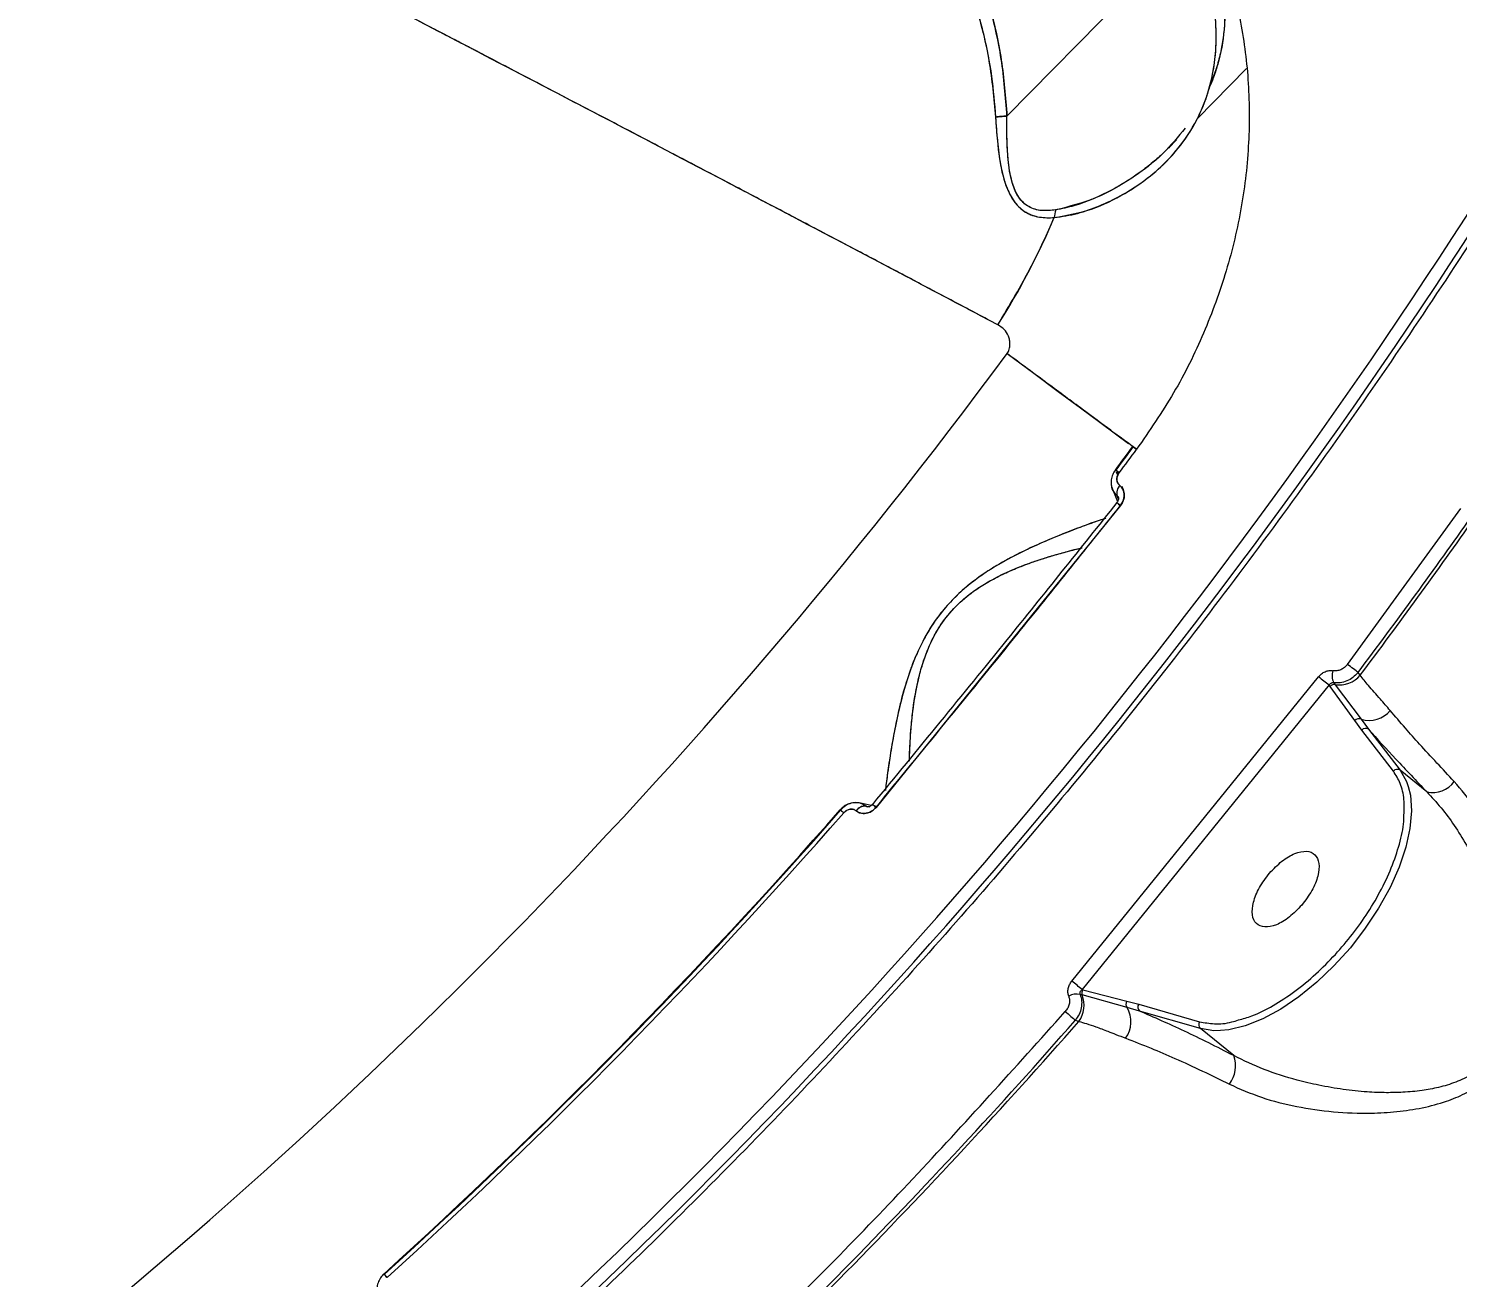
# Model space of a CAD drawing. Header units: millimetres. Extents: x -5713 to 5719, y -6024 to 5481.
# Drawn here: x 1513 to 1655.3, y 1010.9 to 1135.3 of the extents above; entities that cross this region are included whole.
import ezdxf

# ---------------------------------------------------------------- set-up
doc = ezdxf.new("R2010")
doc.units = ezdxf.units.MM
for name, color, linetype in [('DIKOM_ОБЪЕКТ', 7, 'Continuous'), ('DIKOM_РАЗМЕР_ЗОНА', 7, 'Continuous'), ('DIKOM_РАЗМЕР_ОБЪЕКТА', 7, 'Continuous')]:
    doc.layers.add(name, color=color, linetype=linetype)
doc.styles.add('style1', font='arial.ttf', dxfattribs={"width": 0.8})
doc.dimstyles.new('1-50', dxfattribs={"dimtxt": 300, "dimasz": 200, "dimexe": 100, "dimexo": 0, "dimgap": 100, "dimtad": 1, "dimdec": 0, "dimtxsty": 'style1', "dimcen": 0, "dimclrd": 7, "dimclre": 7, "dimadec": 1, "dimazin": 2, "dimtfac": 1, "dimtdec": 0, "dimtmove": 1, "dimatfit": 3, "dimfxl": 0, "dimlwd": 25, "dimlwe": 18, "dimarcsym": 0})

# ---------------------------------------------------------------- blocks, each defined once
blk = doc.blocks.new('*D16')
at = {"layer": 'Defpoints', "color": 0, "transparency": 16777216}
for p in [(2713.82, 2377.67), (-3598.04, -60.3), (-3598.04, -5183.86)]:
    blk.add_point(p, dxfattribs=at)
at = {"layer": 'DIKOM_РАЗМЕР_ОБЪЕКТА', "color": 7, "lineweight": 18, "transparency": 16777216}
for p, q in [((2713.82, 2377.67), (2713.82, -5283.86)), ((-3598.04, -60.3), (-3598.04, -5283.86))]:
    blk.add_line(p, q, dxfattribs=at)
at = {"layer": 'DIKOM_РАЗМЕР_ОБЪЕКТА', "color": 7, "lineweight": 25, "transparency": 16777216}
blk.add_line((2513.82, -5183.86), (-3398.04, -5183.86), dxfattribs=at)
at = {"layer": 'DIKOM_РАЗМЕР_ОБЪЕКТА', "color": 7, "transparency": 16777216}
for points in [[(-3398.04, -5150.53), (-3398.04, -5217.2), (-3598.04, -5183.86)], [(2513.82, -5150.53), (2513.82, -5217.2), (2713.82, -5183.86)]]:
    blk.add_solid(points, dxfattribs=at)
at = {"layer": 'DIKOM_РАЗМЕР_ОБЪЕКТА', "color": 0, "transparency": 16777216, "insert": (-444.93, -4930.59), "char_height": 300, "attachment_point": 5, "style": 'style1'}
blk.add_mtext('6300', dxfattribs=at)
blk = doc.blocks.new('*D15')
at = {"layer": 'Defpoints', "color": 0, "transparency": 16777216}
for p in [(-612.28, 3980.94), (4699.87, 3980.94), (684.19, -2271.39)]:
    blk.add_point(p, dxfattribs=at)
at = {"layer": 'DIKOM_РАЗМЕР_ОБЪЕКТА', "color": 7, "lineweight": 18, "transparency": 16777216}
for p, q in [((-612.28, 3980.94), (4799.87, 3980.94)), ((684.19, -2271.39), (4799.87, -2271.39))]:
    blk.add_line(p, q, dxfattribs=at)
at = {"layer": 'DIKOM_РАЗМЕР_ОБЪЕКТА', "color": 7, "lineweight": 25, "transparency": 16777216}
blk.add_line((4699.87, -2071.39), (4699.87, 3780.94), dxfattribs=at)
at = {"layer": 'DIKOM_РАЗМЕР_ОБЪЕКТА', "color": 7, "transparency": 16777216}
for points in [[(4666.54, 3780.94), (4733.21, 3780.94), (4699.87, 3980.94)], [(4666.54, -2071.39), (4733.21, -2071.39), (4699.87, -2271.39)]]:
    blk.add_solid(points, dxfattribs=at)
at = {"layer": 'DIKOM_РАЗМЕР_ОБЪЕКТА', "color": 0, "transparency": 16777216, "insert": (4446.7, 2209.88), "char_height": 300, "attachment_point": 5, "rotation": 90, "style": 'style1'}
blk.add_mtext('6250', dxfattribs=at)
blk = doc.blocks.new('*D14')
at = {"layer": 'Defpoints', "color": 0, "transparency": 16777216}
for p in [(3820.87, 1133.89), (-5713.04, -129.05), (3820.87, -5924.39)]:
    blk.add_point(p, dxfattribs=at)
at = {"layer": 'DIKOM_РАЗМЕР_ЗОНА', "color": 7, "lineweight": 18, "transparency": 16777216}
for p, q in [((3820.87, 1133.89), (3820.87, -6024.39)), ((-5713.04, -129.05), (-5713.04, -6024.39))]:
    blk.add_line(p, q, dxfattribs=at)
at = {"layer": 'DIKOM_РАЗМЕР_ЗОНА', "color": 7, "lineweight": 25, "transparency": 16777216}
blk.add_line((-5513.04, -5924.39), (3620.87, -5924.39), dxfattribs=at)
at = {"layer": 'DIKOM_РАЗМЕР_ЗОНА', "color": 7, "transparency": 16777216}
for points in [[(-5513.04, -5891.06), (-5513.04, -5957.73), (-5713.04, -5924.39)], [(3620.87, -5891.06), (3620.87, -5957.73), (3820.87, -5924.39)]]:
    blk.add_solid(points, dxfattribs=at)
at = {"layer": 'DIKOM_РАЗМЕР_ЗОНА', "color": 0, "transparency": 16777216, "insert": (-409.5, -5671.22), "char_height": 300, "attachment_point": 5, "style": 'style1'}
blk.add_mtext('9600', dxfattribs=at)
blk = doc.blocks.new('*D13')
at = {"layer": 'Defpoints', "color": 0, "transparency": 16777216}
for p in [(-612.24, 5480.95), (971.69, -4271.39), (5619.37, -4271.39)]:
    blk.add_point(p, dxfattribs=at)
at = {"layer": 'DIKOM_РАЗМЕР_ЗОНА', "color": 7, "lineweight": 18, "transparency": 16777216}
for p, q in [((-612.24, 5480.95), (5719.37, 5480.95)), ((971.69, -4271.39), (5719.37, -4271.39))]:
    blk.add_line(p, q, dxfattribs=at)
at = {"layer": 'DIKOM_РАЗМЕР_ЗОНА', "color": 7, "lineweight": 25, "transparency": 16777216}
blk.add_line((5619.37, 5280.95), (5619.37, -4071.39), dxfattribs=at)
at = {"layer": 'DIKOM_РАЗМЕР_ЗОНА', "color": 7, "transparency": 16777216}
for points in [[(5586.04, 5280.95), (5652.71, 5280.95), (5619.37, 5480.95)], [(5586.04, -4071.39), (5652.71, -4071.39), (5619.37, -4271.39)]]:
    blk.add_solid(points, dxfattribs=at)
at = {"layer": 'DIKOM_РАЗМЕР_ЗОНА', "color": 0, "transparency": 16777216, "insert": (5366.2, 2209.88), "char_height": 300, "attachment_point": 5, "rotation": 90, "style": 'style1'}
blk.add_mtext('9750', dxfattribs=at)

msp = doc.modelspace()

# ---------------------------------------------------------------- linework, layer by layer
at = {"layer": 'DIKOM_ОБЪЕКТ', "color": 7, "linetype": 'Continuous', "lineweight": 15}
for p, q in [((1610.47, 1126.62), (1628.83, 1145.3)), ((1629.42, 1126.35), (1634.33, 1131.35)), ((1626.58, 1123.46), (1627.34, 1124.24)), ((1626.68, 1123.58), (1626.58, 1123.46)), ((1623.38, 1093.42), (1623.05, 1093.66)), ((1623.05, 1093.66), (1623.38, 1093.42)), ((1621.36, 1091.19), (1621.5, 1090.82)), ((1621.37, 1091.19), (1621.51, 1090.84)), ((1621, 1089.38), (1621.49, 1088.23)), ((1621.57, 1088.46), (1621.45, 1088.78)), ((1621.45, 1088.78), (1621.46, 1088.76)), ((1621.57, 1088.47), (1621.45, 1088.78)), ((1621.46, 1088.76), (1621.57, 1088.6)), ((1621.46, 1088.76), (1621.56, 1088.63)), ((1621.72, 1089.8), (1621.71, 1089.81)), ((1621.71, 1089.81), (1621.72, 1089.8)), ((1621.77, 1087.81), (1597.43, 1057.75)), ((1621.52, 1088.04), (1621.55, 1087.99)), ((1621.64, 1087.85), (1621.71, 1087.74)), ((1621.92, 1088.08), (1621.92, 1088.09)), ((1644.38, 1071.99), (1655.66, 1087.51)), ((1616.93, 1040.44), (1641.51, 1070.77)), ((1643, 1070.18), (1643.16, 1069.97)), ((1645.65, 1070.92), (1645.44, 1071.19)), ((1642.56, 1069.94), (1617.95, 1039.59)), ((1642.67, 1069.8), (1642.56, 1069.94)), ((1645.13, 1066.4), (1642.67, 1069.8)), ((1643.16, 1069.97), (1645.74, 1066.53)), ((1645.82, 1065.44), (1645.13, 1066.4)), ((1645.74, 1066.53), (1646.49, 1065.53)), ((1648.96, 1061.36), (1645.82, 1065.44)), ((1646.49, 1065.53), (1649.63, 1061.45)), ((1652.29, 1059.29), (1649.63, 1061.45)), ((1595.46, 1057.4), (1595.48, 1057.39)), ((1595.48, 1057.39), (1595.46, 1057.4)), ((1596.96, 1057.94), (1595.74, 1058.19)), ((1596.42, 1057.87), (1596.75, 1057.81)), ((1596.44, 1057.86), (1596.42, 1057.87)), ((1596.42, 1057.87), (1596.76, 1057.81)), ((1596.64, 1057.78), (1596.44, 1057.86)), ((1596.56, 1057.79), (1596.44, 1057.86)), ((1597.49, 1057.83), (1597.37, 1057.87)), ((1595.86, 1057.19), (1595.72, 1057.19)), ((1617.96, 1039.06), (1617.76, 1039.12)), ((1617.95, 1039.59), (1618.02, 1039.57)), ((1622.44, 1037.8), (1617.96, 1039.06)), ((1618.02, 1039.57), (1622.41, 1038.44)), ((1622.41, 1038.44), (1623.6, 1038.14)), ((1623.67, 1037.45), (1622.44, 1037.8)), ((1623.6, 1038.14), (1629.66, 1036.4)), ((1629.73, 1035.71), (1623.67, 1037.45)), ((1617.28, 1036.54), (1617.63, 1036.43)), ((1633.05, 1033.02), (1629.73, 1035.71))]:
    msp.add_line(p, q, dxfattribs=at)
at = {"layer": 'DIKOM_ОБЪЕКТ', "color": 7, "linetype": 'Continuous', "lineweight": 15, "flags": 128}
for points in [[(1610.48, 1102.96), (1613.14, 1100.99), (1615.58, 1099.19), (1617.78, 1097.56), (1619.73, 1096.11), (1621.42, 1094.87), (1622.59, 1094)], [(1623, 1093.69), (1623, 1093.69), (1623.01, 1093.69), (1623.01, 1093.69), (1623.02, 1093.68), (1623.02, 1093.68), (1623.03, 1093.67), (1623.04, 1093.67), (1623.05, 1093.66)], [(1623.38, 1093.42), (1623.3, 1093.48), (1623.22, 1093.53), (1623.16, 1093.58), (1623.1, 1093.62), (1623.06, 1093.65), (1623.03, 1093.67), (1623.01, 1093.69), (1623, 1093.69)], [(1621.31, 1091.32), (1621.3, 1091.33), (1621.29, 1091.34), (1621.29, 1091.35), (1621.28, 1091.35), (1621.27, 1091.35), (1621.27, 1091.36), (1621.27, 1091.36), (1621.27, 1091.36)], [(1621.64, 1091.08), (1621.53, 1091.16), (1621.44, 1091.23), (1621.36, 1091.29), (1621.31, 1091.33), (1621.28, 1091.35), (1621.27, 1091.36), (1621.28, 1091.35), (1621.31, 1091.32)], [(1621.27, 1091.36), (1621.27, 1091.35), (1621.29, 1091.34), (1621.32, 1091.32), (1621.37, 1091.28), (1621.42, 1091.24), (1621.48, 1091.2), (1621.56, 1091.14), (1621.64, 1091.08)], [(1621.77, 1087.81), (1621.65, 1087.91), (1621.56, 1087.99), (1621.48, 1088.05), (1621.43, 1088.09), (1621.41, 1088.11), (1621.42, 1088.11), (1621.46, 1088.08), (1621.52, 1088.04)], [(1645.44, 1071.19), (1645.35, 1071.26), (1645.24, 1071.34), (1645.11, 1071.44), (1644.97, 1071.54), (1644.82, 1071.66), (1644.67, 1071.77), (1644.52, 1071.88), (1644.38, 1071.99)], [(1649.63, 1061.45), (1650.27, 1060.33), (1650.44, 1059.84)], [(1650.44, 1059.84), (1650.65, 1058.97), (1650.76, 1057.41), (1650.61, 1055.66), (1650.2, 1053.77), (1649.53, 1051.79), (1648.62, 1049.76), (1647.49, 1047.71), (1646.16, 1045.7), (1644.67, 1043.77), (1643.04, 1041.96), (1641.32, 1040.32), (1639.53, 1038.87), (1637.73, 1037.65), (1635.94, 1036.68), (1634.21, 1035.99), (1632.57, 1035.6), (1631.74, 1035.51)], [(1594.21, 1057.2), (1594.13, 1057.27), (1594.06, 1057.33), (1594, 1057.38), (1593.95, 1057.43), (1593.91, 1057.46), (1593.88, 1057.49), (1593.86, 1057.5), (1593.86, 1057.51)], [(1593.9, 1057.47), (1593.87, 1057.5), (1593.86, 1057.51), (1593.87, 1057.5), (1593.9, 1057.47), (1593.95, 1057.43), (1594.02, 1057.37), (1594.11, 1057.29), (1594.21, 1057.2)], [(1597.16, 1057.95), (1597.1, 1058), (1597.07, 1058.04), (1597.06, 1058.04), (1597.09, 1058.03), (1597.14, 1057.99), (1597.21, 1057.93), (1597.31, 1057.85), (1597.43, 1057.75)], [(1616.28, 1037.41), (1616.41, 1037.3), (1616.55, 1037.17), (1616.7, 1037.05), (1616.84, 1036.92), (1616.97, 1036.81), (1617.09, 1036.7), (1617.2, 1036.61), (1617.28, 1036.54)], [(1631.74, 1035.51), (1631.07, 1035.5), (1629.73, 1035.71)], [(1548.72, 1010.92), (1548.63, 1011.02), (1548.56, 1011.11), (1548.49, 1011.18), (1548.45, 1011.23), (1548.42, 1011.26), (1548.41, 1011.27), (1548.42, 1011.25), (1548.45, 1011.22)], [(1548.41, 1011.27), (1548.42, 1011.26), (1548.43, 1011.24), (1548.46, 1011.21), (1548.5, 1011.17), (1548.54, 1011.12), (1548.59, 1011.06), (1548.66, 1011), (1548.72, 1010.92)], [(1548.45, 1011.22), (1548.44, 1011.23), (1548.43, 1011.24), (1548.43, 1011.25), (1548.42, 1011.25), (1548.42, 1011.26), (1548.42, 1011.26), (1548.41, 1011.27), (1548.41, 1011.27)]]:
    msp.add_lwpolyline(points, dxfattribs=at)
at = {"layer": 'DIKOM_ОБЪЕКТ', "color": 7, "linetype": 'Continuous', "lineweight": 15}
for centre, radius, start, end in [((1168.94, 1429.62), 579.13, 300.09885, 330.90115), ((1168.94, 1429.62), 580.37, 300.09855, 330.90145), ((1617.88, 1116.4), 2.7, 161.3667, 177.9144), ((1542.83, 1147.66), 78.78, 327.9125, 336.6982), ((1168.94, 1429.62), 549.25, 307.4952, 323.5048), ((1168.94, 1429.62), 564.82, 323.2097, 323.5048), ((1168.94, 1429.62), 564.88, 323.2097, 323.5048), ((1168.94, 1429.62), 565.29, 323.2097, 323.5048), ((1622.41, 1089.09), 1.01, 134.0442, 197.9586), ((1622.42, 1089.07), 1.01, 134.043, 197.9544), ((1624.51, 1091.42), 4.53, 226.8718, 232.824), ((1168.94, 1429.62), 596.26, 323.04877, 324.89662), ((1168.94, 1429.62), 596.59, 323.04012, 324.89978), ((1677.98, 1115.76), 57.91, 230.9676, 232.2875), ((1644.36, 1070.85), 1.51, 160.3292, 206.2905), ((1643.56, 1072.67), 2.73, 261.5759, 320.0551), ((1643.08, 1069.44), 0.544, 81.3957, 138.4746), ((1646.57, 1069.06), 2.65, 251.8892, 321.4307), ((1645.52, 1066.05), 0.527, 65.0858, 138.4021), ((1646.2, 1065.12), 0.502, 55.526, 140.5194), ((1649.35, 1061.04), 0.502, 55.526, 140.5194), ((1652.88, 1061.81), 2.59, 256.974, 325.3409), ((1168.94, 1429.62), 564.82, 312.2097, 318.7903), ((1168.94, 1429.62), 564.88, 312.2097, 318.7903), ((1168.94, 1429.62), 646.28, 306.10022, 324.89978), ((1596.31, 1056.87), 1.01, 84.0416, 147.9558), ((1596.33, 1056.85), 1.01, 84.0459, 147.9569), ((1594.46, 1054.31), 4.54, 49.1855, 55.1125), ((1168.94, 1429.62), 565.29, 312.2097, 318.7903), ((1584.05, 999.79), 52.29, 49.5739, 51.0356), ((1617.42, 1037.5), 1.65, 78.2227, 118.9649), ((1615.3, 1038.06), 2.85, 325.0002, 20.4368), ((1618.49, 1039.26), 0.568, 146.7407, 200.7272), ((1619.97, 1036.39), 2.84, 324.8475, 29.8655), ((1622.87, 1038.14), 0.551, 147.0017, 217.5684), ((1624.03, 1037.84), 0.526, 144.8839, 226.6081), ((1168.94, 1429.62), 596.26, 312.24313, 318.75687), ((1168.94, 1429.62), 596.59, 312.22853, 318.77147), ((1630.09, 1036.09), 0.526, 144.8839, 226.6081), ((1630.29, 1031.98), 2.95, 322.2763, 20.6282)]:
    msp.add_arc(centre, radius, start, end, dxfattribs=at)
for points, knots in [([(1610.47, 1126.62), (1610.33, 1128.52), (1610.04, 1132.31), (1608.75, 1137.85), (1606.73, 1144.15), (1603.69, 1151.08), (1599.1, 1159.3), (1593.21, 1167.77), (1585.99, 1176.41), (1580.55, 1181.59), (1577.82, 1184.19)], [0, 0, 0, 0, 0.083973, 0.167272, 0.250559, 0.376312, 0.501562, 0.667232, 0.833083, 1, 1, 1, 1]), ([(1577.82, 1184.19), (1579.88, 1182.25), (1583.99, 1178.38), (1589.64, 1172.1), (1594.85, 1165.48), (1599.04, 1159.25), (1602.34, 1153.53), (1604.86, 1148.45), (1607.04, 1143.2), (1608.77, 1137.79), (1610.04, 1132.25), (1610.33, 1128.49), (1610.47, 1126.62)], [0, 0, 0, 0, 0.125426, 0.250079, 0.374228, 0.49849, 0.582681, 0.666592, 0.749433, 0.833841, 0.917608, 1, 1, 1, 1]), ([(1576.15, 1183.05), (1578.89, 1180.5), (1584.34, 1175.42), (1591.62, 1166.93), (1597.58, 1158.6), (1602.25, 1150.53), (1605.37, 1143.72), (1607.47, 1137.53), (1608.82, 1132.09), (1609.16, 1128.37), (1609.33, 1126.51)], [0, 0, 0, 0, 0.16746, 0.333894, 0.499964, 0.625314, 0.750986, 0.834013, 0.916815, 1, 1, 1, 1]), ([(1576.15, 1183.05), (1578.21, 1181.16), (1582.32, 1177.37), (1588, 1171.2), (1593.26, 1164.7), (1597.26, 1158.92), (1600.14, 1154.17), (1602.18, 1150.44), (1603.98, 1146.73), (1605.64, 1142.81), (1607.03, 1138.9), (1608.17, 1134.78), (1609, 1130.69), (1609.22, 1127.86), (1609.33, 1126.51)], [0, 0, 0, 0, 0.125155, 0.250361, 0.375162, 0.499397, 0.564912, 0.623801, 0.689237, 0.749171, 0.814221, 0.874185, 0.939564, 1, 1, 1, 1]), ([(1609.57, 1105.81), (1605.11, 1108.17), (1596.16, 1112.9), (1583.47, 1119.57), (1571.31, 1125.95), (1559.8, 1131.96), (1548.98, 1137.6), (1539.12, 1142.72), (1530.18, 1147.34), (1522.11, 1151.5), (1514.74, 1155.29), (1508.08, 1158.71), (1501.93, 1161.85), (1496.45, 1164.65), (1491.78, 1167.02), (1488.12, 1168.88), (1485.45, 1170.23), (1483.91, 1171.01), (1483.27, 1171.34), (1483.44, 1171.25), (1483.45, 1171.24)], [0, 0, 0, 0, 0.058276, 0.116613, 0.175164, 0.23408, 0.292902, 0.351376, 0.406331, 0.461244, 0.516244, 0.571462, 0.627006, 0.688779, 0.750199, 0.811459, 0.872744, 0.934244, 0.996142, 1, 1, 1, 1]), ([(1609.57, 1105.81), (1608.18, 1106.55), (1605.34, 1108.05), (1601.06, 1110.31), (1596.65, 1112.64), (1592.13, 1115.02), (1587.51, 1117.45), (1583.14, 1119.74), (1579.53, 1121.64), (1576.62, 1123.17), (1574.03, 1124.52), (1571.22, 1125.99), (1568.12, 1127.61), (1564.91, 1129.29), (1561.91, 1130.86), (1559.89, 1131.92), (1558.73, 1132.52), (1558.24, 1132.77), (1557.79, 1133.01), (1557.38, 1133.22), (1557.02, 1133.41), (1555.21, 1134.35), (1552.13, 1135.96), (1547.93, 1138.14), (1543.92, 1140.23), (1540.05, 1142.24), (1536.19, 1144.23), (1532.84, 1145.97), (1529.91, 1147.48), (1527.47, 1148.74), (1525.14, 1149.94), (1522.93, 1151.08), (1520.83, 1152.16), (1518.84, 1153.19), (1515.63, 1154.84), (1511.45, 1156.98), (1506.63, 1159.45), (1502.26, 1161.68), (1498.34, 1163.69), (1494.82, 1165.48), (1492.89, 1166.46), (1491.93, 1166.94)], [0, 0, 0, 0, 0.023974, 0.049015, 0.075124, 0.1023, 0.130543, 0.159852, 0.183934, 0.199203, 0.215955, 0.234188, 0.254627, 0.277926, 0.299418, 0.316579, 0.320358, 0.323839, 0.327024, 0.329911, 0.332502, 0.334795, 0.368713, 0.39931, 0.428827, 0.460741, 0.490831, 0.522802, 0.544975, 0.566612, 0.587713, 0.608278, 0.628307, 0.6478, 0.666757, 0.724849, 0.780478, 0.833646, 0.890757, 0.946264, 1, 1, 1, 1]), ([(1619.48, 1159.85), (1620.84, 1158.74), (1623.57, 1156.52), (1627.03, 1152.29), (1629.95, 1147.5), (1632.21, 1142.16), (1633.78, 1136.39), (1634.6, 1130.29), (1634.66, 1123.98), (1633.94, 1117.57), (1632.43, 1111.19), (1630.16, 1104.96), (1627.2, 1098.95), (1624.65, 1095.26), (1623.38, 1093.42)], [0, 0, 0, 0, 0.083619, 0.167165, 0.250418, 0.333851, 0.417302, 0.500489, 0.583737, 0.667137, 0.750458, 0.833395, 0.916626, 1, 1, 1, 1]), ([(1615.18, 1116.5), (1616.44, 1116.73), (1618.94, 1117.2), (1622.26, 1118.85), (1625.17, 1120.86), (1627.59, 1123.32), (1629.37, 1126.02), (1630.56, 1128.9), (1631.22, 1131.87), (1631.39, 1135.08), (1631.03, 1138.48), (1630.19, 1142.02), (1629.2, 1144.41), (1628.71, 1145.6)], [0, 0, 0, 0, 0.101222, 0.202178, 0.302356, 0.402375, 0.503048, 0.586403, 0.670417, 0.754024, 0.836081, 0.917838, 1, 1, 1, 1]), ([(1615.18, 1116.5), (1615.96, 1116.62), (1617.51, 1116.85), (1619.71, 1117.65), (1621.77, 1118.63), (1623.84, 1119.91), (1625.89, 1121.56), (1627.82, 1123.66), (1629.25, 1125.88), (1630.25, 1128.1), (1630.88, 1130.23), (1631.26, 1132.52), (1631.35, 1134.96), (1631.15, 1137.52), (1630.64, 1140.2), (1629.86, 1142.9), (1629.08, 1144.72), (1628.71, 1145.6)], [0, 0, 0, 0, 0.0623, 0.125032, 0.187727, 0.250054, 0.329918, 0.414137, 0.499555, 0.562011, 0.624709, 0.687084, 0.749791, 0.813675, 0.874963, 0.938907, 1, 1, 1, 1]), ([(1630.22, 1146.71), (1630.44, 1146.13), (1630.9, 1144.95), (1631.42, 1143.14), (1631.82, 1141.35), (1632.07, 1139.6), (1632.19, 1137.88), (1632.18, 1136.22), (1632.04, 1134.61), (1631.78, 1133.05), (1631.41, 1131.57), (1631, 1130.31), (1630.69, 1129.6), (1630.56, 1129.32)], [0, 0, 0, 0, 0.091494, 0.186119, 0.284142, 0.375092, 0.469552, 0.567659, 0.658361, 0.75274, 0.850864, 0.940769, 1, 1, 1, 1]), ([(1630.22, 1146.71), (1630.69, 1145.4), (1631.63, 1142.76), (1632.21, 1138.87), (1632.18, 1135.18), (1631.65, 1132.06), (1630.93, 1130.32), (1630.63, 1129.61)], [0, 0, 0, 0, 0.209866, 0.421509, 0.634661, 0.849999, 1, 1, 1, 1]), ([(1610.46, 1126.62), (1610.25, 1126.6), (1609.84, 1126.58), (1609.5, 1126.53), (1609.33, 1126.51)], [0, 0, 0, 0, 0.499939, 1, 1, 1, 1]), ([(1609.33, 1126.51), (1609.5, 1126.53), (1609.84, 1126.58), (1610.25, 1126.6), (1610.46, 1126.62)], [0, 0, 0, 0, 0.499908, 1, 1, 1, 1]), ([(1609.33, 1126.51), (1609.38, 1125.7), (1609.49, 1124.09), (1609.8, 1121.73), (1610.31, 1119.66), (1611.14, 1118.02), (1612.28, 1116.96), (1613.69, 1116.47), (1614.68, 1116.49), (1615.18, 1116.5)], [0, 0, 0, 0, 0.16278, 0.325725, 0.490685, 0.617299, 0.74483, 0.872646, 1, 1, 1, 1]), ([(1609.33, 1126.51), (1609.42, 1125.28), (1609.59, 1122.81), (1610.18, 1119.88), (1611.19, 1117.95), (1612.33, 1116.94), (1613.71, 1116.47), (1614.69, 1116.49), (1615.18, 1116.5)], [0, 0, 0, 0, 0.249432, 0.498888, 0.624179, 0.749337, 0.874632, 1, 1, 1, 1]), ([(1615.32, 1117.26), (1614.85, 1117.22), (1613.92, 1117.12), (1612.6, 1117.49), (1611.58, 1118.46), (1610.91, 1120.02), (1610.58, 1122), (1610.45, 1124.28), (1610.46, 1125.83), (1610.46, 1126.62)], [0, 0, 0, 0, 0.12698, 0.251023, 0.373283, 0.496915, 0.66277, 0.83038, 1, 1, 1, 1]), ([(1610.46, 1126.62), (1610.46, 1126.62), (1610.47, 1126.62), (1610.47, 1126.62), (1610.47, 1126.62), (1610.47, 1126.62)], [0, 0, 0, 0, 0.21259, 0.444623, 1, 1, 1, 1]), ([(1615.32, 1117.26), (1614.86, 1117.22), (1613.93, 1117.12), (1612.6, 1117.49), (1611.57, 1118.48), (1610.77, 1120.38), (1610.45, 1123.17), (1610.46, 1125.47), (1610.46, 1126.62)], [0, 0, 0, 0, 0.125502, 0.250714, 0.375655, 0.500879, 0.750326, 1, 1, 1, 1]), ([(1610.46, 1126.62), (1610.46, 1126.62), (1610.47, 1126.62), (1610.47, 1126.62), (1610.47, 1126.62), (1610.47, 1126.62)], [0, 0, 0, 0, 0.22059, 0.45476, 1, 1, 1, 1]), ([(1628.22, 1125.41), (1627.51, 1124.55), (1625.99, 1122.68), (1622.96, 1120.38), (1619.39, 1118.31), (1616.67, 1117.61), (1615.32, 1117.26)], [0, 0, 0, 0, 0.222683, 0.481462, 0.742015, 1, 1, 1, 1]), ([(1626.68, 1123.58), (1626.47, 1123.37), (1625.94, 1122.82), (1624.96, 1121.96), (1623.66, 1120.94), (1622.18, 1119.95), (1620.55, 1119.04), (1618.89, 1118.28), (1617.15, 1117.63), (1615.93, 1117.39), (1615.32, 1117.26)], [0, 0, 0, 0, 0.071269, 0.180719, 0.305226, 0.455012, 0.589999, 0.72763, 0.862465, 1, 1, 1, 1]), ([(1609.57, 1105.81), (1610.73, 1107.76), (1612.81, 1111.23), (1614.46, 1114.89), (1615.18, 1116.5)], [0, 0, 0, 0, 0.559928, 1, 1, 1, 1]), ([(1610.48, 1102.96), (1610.53, 1103.02), (1610.62, 1103.16), (1610.73, 1103.47), (1610.79, 1103.86), (1610.75, 1104.3), (1610.59, 1104.83), (1610.22, 1105.4), (1609.79, 1105.67), (1609.57, 1105.81)], [0, 0, 0, 0, 0.061118, 0.125841, 0.25095, 0.372363, 0.501726, 0.749501, 1, 1, 1, 1]), ([(1623.38, 1093.42), (1623.26, 1093.5), (1622.66, 1093.94), (1620.88, 1095.26), (1618.05, 1097.35), (1614.6, 1099.91), (1611.85, 1101.94), (1610.48, 1102.96)], [0, 0, 0, 0, 0.05745, 0.293087, 0.528725, 0.764362, 1, 1, 1, 1]), ([(1621.27, 1091.36), (1621.17, 1091.21), (1620.98, 1090.91), (1620.84, 1090.38), (1620.83, 1089.82), (1620.96, 1089.49), (1621.03, 1089.32)], [0, 0, 0, 0, 0.240672, 0.487852, 0.742602, 1, 1, 1, 1]), ([(1621.71, 1089.81), (1621.62, 1089.9), (1621.45, 1090.08), (1621.4, 1090.45), (1621.46, 1090.8), (1621.58, 1090.99), (1621.64, 1091.08)], [0, 0, 0, 0, 0.279767, 0.559852, 0.779829, 1, 1, 1, 1]), ([(1621.64, 1091.08), (1621.57, 1090.97), (1621.44, 1090.76), (1621.4, 1090.39), (1621.48, 1090.05), (1621.63, 1089.89), (1621.71, 1089.81)], [0, 0, 0, 0, 0.25002, 0.499914, 0.749708, 1, 1, 1, 1]), ([(1620.88, 1089.8), (1620.88, 1089.8), (1620.86, 1089.59), (1621.05, 1089.2), (1621.32, 1088.92), (1621.45, 1088.78)], [0, 0, 0, 0, 0.000914, 0.502345, 1, 1, 1, 1]), ([(1621.46, 1088.76), (1621.49, 1088.75), (1621.53, 1088.71), (1621.55, 1088.66), (1621.57, 1088.64)], [0, 0, 0, 0, 0.519897, 1, 1, 1, 1]), ([(1621.77, 1087.81), (1621.89, 1088), (1622.13, 1088.38), (1622.18, 1088.98), (1622.04, 1089.48), (1621.83, 1089.69), (1621.72, 1089.8)], [0, 0, 0, 0, 0.279515, 0.558946, 0.77931, 1, 1, 1, 1]), ([(1621.72, 1089.8), (1621.79, 1089.74), (1621.91, 1089.63), (1622.09, 1089.33), (1622.18, 1088.89), (1622.1, 1088.31), (1621.88, 1087.98), (1621.77, 1087.81)], [0, 0, 0, 0, 0.125737, 0.251488, 0.500806, 0.75027, 1, 1, 1, 1]), ([(1621.9, 1089.75), (1621.97, 1089.6), (1622.04, 1089.44), (1622.05, 1089.34), (1622.05, 1089.34)], [0, 0, 0, 0, 0.955687, 1, 1, 1, 1]), ([(1621.42, 1088.11), (1617.77, 1083.55), (1609.73, 1073.47), (1601.55, 1063.5), (1597.07, 1058.04)], [0, 0, 0, 0, 0.452482, 1, 1, 1, 1]), ([(1597.43, 1057.75), (1602.01, 1063.34), (1610.19, 1073.3), (1618.23, 1083.38), (1621.77, 1087.81)], [0, 0, 0, 0, 0.559995, 1, 1, 1, 1]), ([(1621.56, 1088.62), (1621.57, 1088.6), (1621.59, 1088.55), (1621.58, 1088.43), (1621.53, 1088.27), (1621.45, 1088.17), (1621.41, 1088.11)], [0, 0, 0, 0, 0.147833, 0.413667, 0.695561, 1, 1, 1, 1]), ([(1620.33, 1086.55), (1620.3, 1086.54), (1619.98, 1086.45), (1618.88, 1086.06), (1617.1, 1085.4), (1615.15, 1084.63), (1613.25, 1083.81), (1611.5, 1082.98), (1609.79, 1082.06), (1608.21, 1081.07), (1606.74, 1080), (1605.34, 1078.77), (1604.02, 1077.33), (1602.88, 1075.75), (1601.96, 1074.11), (1601.22, 1072.46), (1600.44, 1070.33), (1599.76, 1067.82), (1599.21, 1065.16), (1598.81, 1062.82), (1598.55, 1060.94), (1598.39, 1059.79), (1598.37, 1059.45), (1598.37, 1059.43)], [0, 0, 0, 0, 0.005022, 0.07584, 0.146048, 0.216267, 0.264008, 0.311552, 0.357586, 0.394458, 0.428489, 0.464824, 0.49952, 0.534249, 0.570598, 0.604636, 0.641519, 0.712371, 0.783199, 0.853583, 0.924429, 0.994839, 1, 1, 1, 1]), ([(1620.1, 1086.47), (1620.02, 1086.45), (1619.52, 1086.3), (1617.79, 1085.67), (1615.41, 1084.75), (1613.02, 1083.71), (1610.89, 1082.68), (1608.6, 1081.37), (1606.23, 1079.65), (1603.97, 1077.37), (1602.21, 1074.7), (1601.01, 1072.01), (1600.2, 1069.49), (1599.62, 1067.18), (1599.11, 1064.62), (1598.7, 1062.09), (1598.45, 1060.27), (1598.4, 1059.75), (1598.4, 1059.67)], [0, 0, 0, 0, 0.017131, 0.112484, 0.207663, 0.265555, 0.323373, 0.38181, 0.440536, 0.499688, 0.558872, 0.617643, 0.676211, 0.73442, 0.792263, 0.887835, 0.983359, 1, 1, 1, 1]), ([(1600.75, 1062.34), (1600.75, 1062.37), (1600.75, 1062.82), (1600.8, 1063.81), (1600.89, 1065.36), (1601.05, 1067.02), (1601.29, 1068.8), (1601.64, 1070.54), (1602.11, 1072.23), (1602.7, 1073.82), (1603.36, 1075.13), (1604.02, 1076.15), (1604.76, 1077.13), (1605.61, 1078.03), (1606.53, 1078.82), (1607.43, 1079.5), (1608.62, 1080.25), (1610.02, 1080.97), (1611.39, 1081.58), (1612.65, 1082.06), (1613.88, 1082.48), (1615.18, 1082.88), (1616.54, 1083.26), (1617.5, 1083.5), (1617.93, 1083.6), (1617.96, 1083.61)], [0, 0, 0, 0, 0.003948, 0.069974, 0.131187, 0.19621, 0.255157, 0.315862, 0.364418, 0.409048, 0.455846, 0.477811, 0.500861, 0.546971, 0.569584, 0.593373, 0.63657, 0.685708, 0.731688, 0.777596, 0.819775, 0.869829, 0.930905, 0.994786, 1, 1, 1, 1]), ([(1600.76, 1062.56), (1600.79, 1063.48), (1600.85, 1065.09), (1601.15, 1067.94), (1601.6, 1070.46), (1602.29, 1072.82), (1603.19, 1074.91), (1604.52, 1076.93), (1606.22, 1078.64), (1608.07, 1079.95), (1610.23, 1081.11), (1612.61, 1082.07), (1615.26, 1082.92), (1617.04, 1083.41), (1617.77, 1083.56), (1617.77, 1083.56)], [0, 0, 0, 0, 0.126371, 0.221571, 0.316087, 0.378436, 0.439839, 0.500344, 0.560825, 0.622182, 0.684542, 0.778556, 0.87368, 0.999768, 1, 1, 1, 1]), ([(1644.38, 1071.99), (1644.28, 1071.88), (1644.09, 1071.66), (1643.72, 1071.45), (1643.32, 1071.33), (1643.06, 1071.35), (1642.93, 1071.36)], [0, 0, 0, 0, 0.250793, 0.500723, 0.7505, 1, 1, 1, 1]), ([(1641.51, 1070.77), (1641.61, 1070.88), (1641.79, 1071.08), (1642.16, 1071.28), (1642.55, 1071.4), (1642.8, 1071.37), (1642.93, 1071.36)], [0, 0, 0, 0, 0.250599, 0.500624, 0.750488, 1, 1, 1, 1]), ([(1642.56, 1069.94), (1642.58, 1069.98), (1642.64, 1070.06), (1642.75, 1070.14), (1642.87, 1070.19), (1642.96, 1070.18), (1643, 1070.18)], [0, 0, 0, 0, 0.257297, 0.509798, 0.756779, 1, 1, 1, 1]), ([(1645.44, 1071.19), (1645.28, 1071.01), (1644.95, 1070.66), (1644.33, 1070.32), (1643.66, 1070.13), (1643.22, 1070.16), (1643, 1070.18)], [0, 0, 0, 0, 0.250185, 0.49992, 0.749935, 1, 1, 1, 1]), ([(1648.64, 1067.4), (1648.31, 1067.78), (1647.55, 1068.67), (1646.51, 1069.81), (1645.91, 1070.58), (1645.65, 1070.92)], [0, 0, 0, 0, 0.294834, 0.688096, 1, 1, 1, 1]), ([(1655.01, 1060.34), (1654.43, 1060.96), (1653.23, 1062.23), (1651.62, 1063.99), (1650.05, 1065.75), (1649.14, 1066.82), (1648.64, 1067.4)], [0, 0, 0, 0, 0.240851, 0.501848, 0.729169, 1, 1, 1, 1]), ([(1646.49, 1065.53), (1647.37, 1064.55), (1649.13, 1062.6), (1651.24, 1060.4), (1652.29, 1059.29)], [0, 0, 0, 0, 0.499322, 1, 1, 1, 1]), ([(1632.63, 1030.17), (1633.67, 1029.71), (1635.77, 1028.78), (1639.3, 1027.9), (1642.97, 1027.36), (1646.34, 1027.23), (1649.3, 1027.4), (1651.82, 1027.78), (1654.09, 1028.38), (1656.05, 1029.18), (1657.71, 1030.16), (1659.17, 1031.38), (1660.74, 1033.31), (1661.64, 1035.42), (1662.1, 1037.44), (1662.28, 1038.79), (1662.41, 1040.99), (1662.22, 1044.02), (1661.49, 1047.75), (1660.38, 1051.34), (1658.92, 1054.7), (1657.16, 1057.81), (1655.73, 1059.5), (1655.01, 1060.34)], [0, 0, 0, 0, 0.062474, 0.125065, 0.187341, 0.249876, 0.291939, 0.333967, 0.37479, 0.407225, 0.437447, 0.469155, 0.500205, 0.558636, 0.5798, 0.602061, 0.625558, 0.687995, 0.75066, 0.813001, 0.875672, 0.937694, 1, 1, 1, 1]), ([(1650.01, 1056.99), (1650.03, 1057.51), (1650.06, 1058.68), (1649.71, 1060.16), (1649.2, 1060.96), (1648.96, 1061.36)], [0, 0, 0, 0, 0.294919, 0.655677, 1, 1, 1, 1]), ([(1652.29, 1059.29), (1652.77, 1058.78), (1653.73, 1057.74), (1655.04, 1055.95), (1656.23, 1054.04), (1657.32, 1052), (1658.3, 1049.86), (1659.17, 1047.56), (1659.87, 1045.25), (1660.39, 1042.92), (1660.68, 1040.75), (1660.74, 1038.77), (1660.58, 1036.97), (1660.17, 1035.25), (1659.4, 1033.61), (1658.26, 1032.2), (1656.81, 1031.11), (1655.18, 1030.34), (1653.5, 1029.83), (1651.73, 1029.51), (1650, 1029.35), (1648.17, 1029.31), (1646.18, 1029.39), (1643.93, 1029.63), (1641.6, 1030.03), (1638.95, 1030.66), (1636.03, 1031.57), (1634.05, 1032.54), (1633.05, 1033.02)], [0, 0, 0, 0, 0.040891, 0.082102, 0.124425, 0.164473, 0.206738, 0.249469, 0.294063, 0.333628, 0.374617, 0.408018, 0.437351, 0.468776, 0.500015, 0.531435, 0.562696, 0.594048, 0.625275, 0.654428, 0.687823, 0.716267, 0.750165, 0.791879, 0.835362, 0.874988, 0.937543, 1, 1, 1, 1]), ([(1595.8, 1058.17), (1595.62, 1058.2), (1595.27, 1058.25), (1594.73, 1058.13), (1594.24, 1057.89), (1593.98, 1057.63), (1593.86, 1057.51)], [0, 0, 0, 0, 0.257943, 0.512363, 0.759747, 1, 1, 1, 1]), ([(1596.42, 1057.87), (1596.2, 1058), (1595.76, 1058.26), (1595.01, 1058.22), (1594.36, 1057.94), (1594.05, 1057.63), (1593.9, 1057.47)], [0, 0, 0, 0, 0.278477, 0.559241, 0.780374, 1, 1, 1, 1]), ([(1594.21, 1057.2), (1594.31, 1057.3), (1594.52, 1057.49), (1594.89, 1057.59), (1595.22, 1057.56), (1595.38, 1057.45), (1595.46, 1057.4)], [0, 0, 0, 0, 0.278749, 0.558584, 0.779292, 1, 1, 1, 1]), ([(1595.46, 1057.4), (1595.37, 1057.46), (1595.19, 1057.58), (1594.84, 1057.58), (1594.48, 1057.47), (1594.3, 1057.29), (1594.21, 1057.2)], [0, 0, 0, 0, 0.250324, 0.499867, 0.749618, 1, 1, 1, 1]), ([(1595.48, 1057.39), (1595.64, 1057.29), (1595.97, 1057.1), (1596.56, 1057.15), (1597.07, 1057.38), (1597.31, 1057.63), (1597.43, 1057.75)], [0, 0, 0, 0, 0.279781, 0.559625, 0.779735, 1, 1, 1, 1]), ([(1597.43, 1057.75), (1597.29, 1057.61), (1597.01, 1057.33), (1596.46, 1057.13), (1596.01, 1057.13), (1595.68, 1057.24), (1595.55, 1057.34), (1595.48, 1057.39)], [0, 0, 0, 0, 0.249729, 0.499193, 0.74851, 0.874209, 1, 1, 1, 1]), ([(1596.56, 1057.79), (1596.54, 1057.8), (1596.5, 1057.81), (1596.46, 1057.84), (1596.44, 1057.86)], [0, 0, 0, 0, 0.415302, 1, 1, 1, 1]), ([(1597.06, 1058.04), (1597.02, 1057.99), (1596.93, 1057.9), (1596.78, 1057.81), (1596.65, 1057.78), (1596.59, 1057.79), (1596.56, 1057.79)], [0, 0, 0, 0, 0.274606, 0.528876, 0.76866, 1, 1, 1, 1]), ([(1595.91, 1057.17), (1595.9, 1057.17), (1595.85, 1057.17), (1595.77, 1057.18), (1595.72, 1057.19)], [0, 0, 0, 0, 0.323504, 1, 1, 1, 1]), ([(1633.53, 1036.57), (1633.97, 1036.69), (1635.07, 1036.99), (1636.98, 1037.96), (1639.13, 1039.37), (1641.23, 1041.1), (1643.17, 1043.04), (1644.92, 1045.11), (1646.48, 1047.31), (1647.83, 1049.64), (1648.94, 1052.05), (1649.67, 1054.39), (1650.03, 1056.07), (1650.01, 1056.85), (1650.01, 1056.99)], [0, 0, 0, 0, 0.062686, 0.157416, 0.252146, 0.34532, 0.435529, 0.521629, 0.607729, 0.697939, 0.791113, 0.885842, 0.980572, 1, 1, 1, 1]), ([(1616.62, 1038.94), (1616.59, 1039.07), (1616.52, 1039.31), (1616.56, 1039.71), (1616.69, 1040.1), (1616.85, 1040.33), (1616.93, 1040.44)], [0, 0, 0, 0, 0.250145, 0.500294, 0.750347, 1, 1, 1, 1]), ([(1616.62, 1038.94), (1616.65, 1038.82), (1616.72, 1038.57), (1616.68, 1038.15), (1616.54, 1037.75), (1616.37, 1037.53), (1616.28, 1037.41)], [0, 0, 0, 0, 0.25043, 0.500477, 0.750394, 1, 1, 1, 1]), ([(1617.76, 1039.12), (1617.82, 1038.9), (1617.94, 1038.48), (1617.89, 1037.79), (1617.68, 1037.11), (1617.41, 1036.73), (1617.28, 1036.54)], [0, 0, 0, 0, 0.252009, 0.502583, 0.751892, 1, 1, 1, 1]), ([(1617.76, 1039.12), (1617.75, 1039.16), (1617.74, 1039.24), (1617.77, 1039.37), (1617.84, 1039.49), (1617.92, 1039.55), (1617.95, 1039.59)], [0, 0, 0, 0, 0.234241, 0.47976, 0.735756, 1, 1, 1, 1]), ([(1633.05, 1033.02), (1631.39, 1033.87), (1628.06, 1035.55), (1625.13, 1036.82), (1623.67, 1037.45)], [0, 0, 0, 0, 0.500885, 1, 1, 1, 1]), ([(1617.63, 1036.43), (1617.88, 1036.36), (1618.43, 1036.2), (1619.39, 1035.87), (1620.36, 1035.51), (1621.35, 1035.11), (1621.96, 1034.88), (1622.3, 1034.75)], [0, 0, 0, 0, 0.177102, 0.384835, 0.6442, 0.805241, 1, 1, 1, 1]), ([(1629.66, 1036.4), (1630.14, 1036.31), (1631.12, 1036.12), (1632.45, 1036.22), (1633.31, 1036.5), (1633.53, 1036.57)], [0, 0, 0, 0, 0.416349, 0.852572, 1, 1, 1, 1]), ([(1622.3, 1034.75), (1623.13, 1034.43), (1624.69, 1033.83), (1627.26, 1032.72), (1629.86, 1031.54), (1631.72, 1030.62), (1632.63, 1030.17)], [0, 0, 0, 0, 0.265427, 0.500016, 0.75818, 1, 1, 1, 1]), ([(1548.41, 1011.27), (1548.29, 1011.14), (1548.04, 1010.88), (1547.81, 1010.38), (1547.69, 1009.84), (1547.76, 1009.49), (1547.79, 1009.31)], [0, 0, 0, 0, 0.240672, 0.487852, 0.742602, 1, 1, 1, 1])]:
    msp.add_open_spline(points, degree=3, knots=knots, dxfattribs=at)
for points in [[(1676.49, 1147.14), (1672.18, 1139.61), (1663.54, 1124.56), (1649.33, 1102.75), (1634.22, 1081.56), (1618.16, 1061.07), (1601.21, 1041.32), (1583.38, 1022.35), (1564.73, 1004.2), (1545.28, 986.9), (1525.07, 970.49), (1504.14, 955.01), (1482.58, 940.42), (1467.69, 931.52), (1460.24, 927.08)], [(1636.61, 1051.19), (1637.02, 1051.61), (1637.83, 1052.46), (1639.17, 1053.23), (1640.35, 1053.47), (1641.21, 1053.12), (1641.62, 1052.23), (1641.5, 1050.94), (1640.91, 1049.44), (1640.19, 1048.49), (1639.83, 1048.02)], [(1639.83, 1048.02), (1639.43, 1047.6), (1638.62, 1046.75), (1637.28, 1045.97), (1636.1, 1045.74), (1635.24, 1046.09), (1634.83, 1046.98), (1634.95, 1048.27), (1635.54, 1049.77), (1636.26, 1050.72), (1636.61, 1051.19)], [(1568.9, 989.2), (1574.4, 994.31), (1585.42, 1004.54), (1601.22, 1020.63), (1611.26, 1031.82), (1616.28, 1037.41)]]:
    msp.add_open_spline(points, degree=3, dxfattribs=at)

# ---------------------------------------------------------------- dimensions: what is measured, and where the dimension line sits
at = {"layer": 'DIKOM_РАЗМЕР_ЗОНА'}
dim = msp.add_linear_dim(base=(5619.37, -4271.39), p1=(-612.24, 5480.95), p2=(971.69, -4271.39), angle=90, text='9750', dimstyle='1-50', override={"dimscale": 1, "dimtix": 0, "dimtofl": 1, "dimtmove": 1, "dimatfit": 3}, dxfattribs=at)
dim.commit()
dim.dimension.update_dxf_attribs({"geometry": '*D13', "text_midpoint": (5619.37, 2209.88), "dimtype": 160})
dim = msp.add_linear_dim(base=(3820.87, -5924.39), p1=(-5713.04, -129.05), p2=(3820.87, 1133.89), text='9600', dimstyle='1-50', override={"dimscale": 1, "dimtix": 0, "dimtofl": 1, "dimtmove": 1, "dimatfit": 3}, dxfattribs=at)
dim.commit()
dim.dimension.update_dxf_attribs({"geometry": '*D14', "text_midpoint": (-409.5, -5924.39), "dimtype": 160})
at = {"layer": 'DIKOM_РАЗМЕР_ОБЪЕКТА'}
dim = msp.add_linear_dim(base=(4699.87, 3980.94), p1=(684.19, -2271.39), p2=(-612.28, 3980.94), angle=90, text='6250', dimstyle='1-50', override={"dimscale": 1, "dimtix": 0, "dimtofl": 1, "dimtmove": 1, "dimatfit": 3}, dxfattribs=at)
dim.commit()
dim.dimension.update_dxf_attribs({"geometry": '*D15', "text_midpoint": (4699.87, 2209.88), "dimtype": 160})
dim = msp.add_linear_dim(base=(-3598.04, -5183.86), p1=(2713.82, 2377.67), p2=(-3598.04, -60.3), text='6300', dimstyle='1-50', override={"dimscale": 1, "dimtix": 0, "dimtofl": 1, "dimtmove": 1, "dimatfit": 3}, dxfattribs=at)
dim.commit()
dim.dimension.update_dxf_attribs({"geometry": '*D16', "text_midpoint": (-444.93, -5183.86), "dimtype": 160})

doc.saveas('drawing.dxf')
